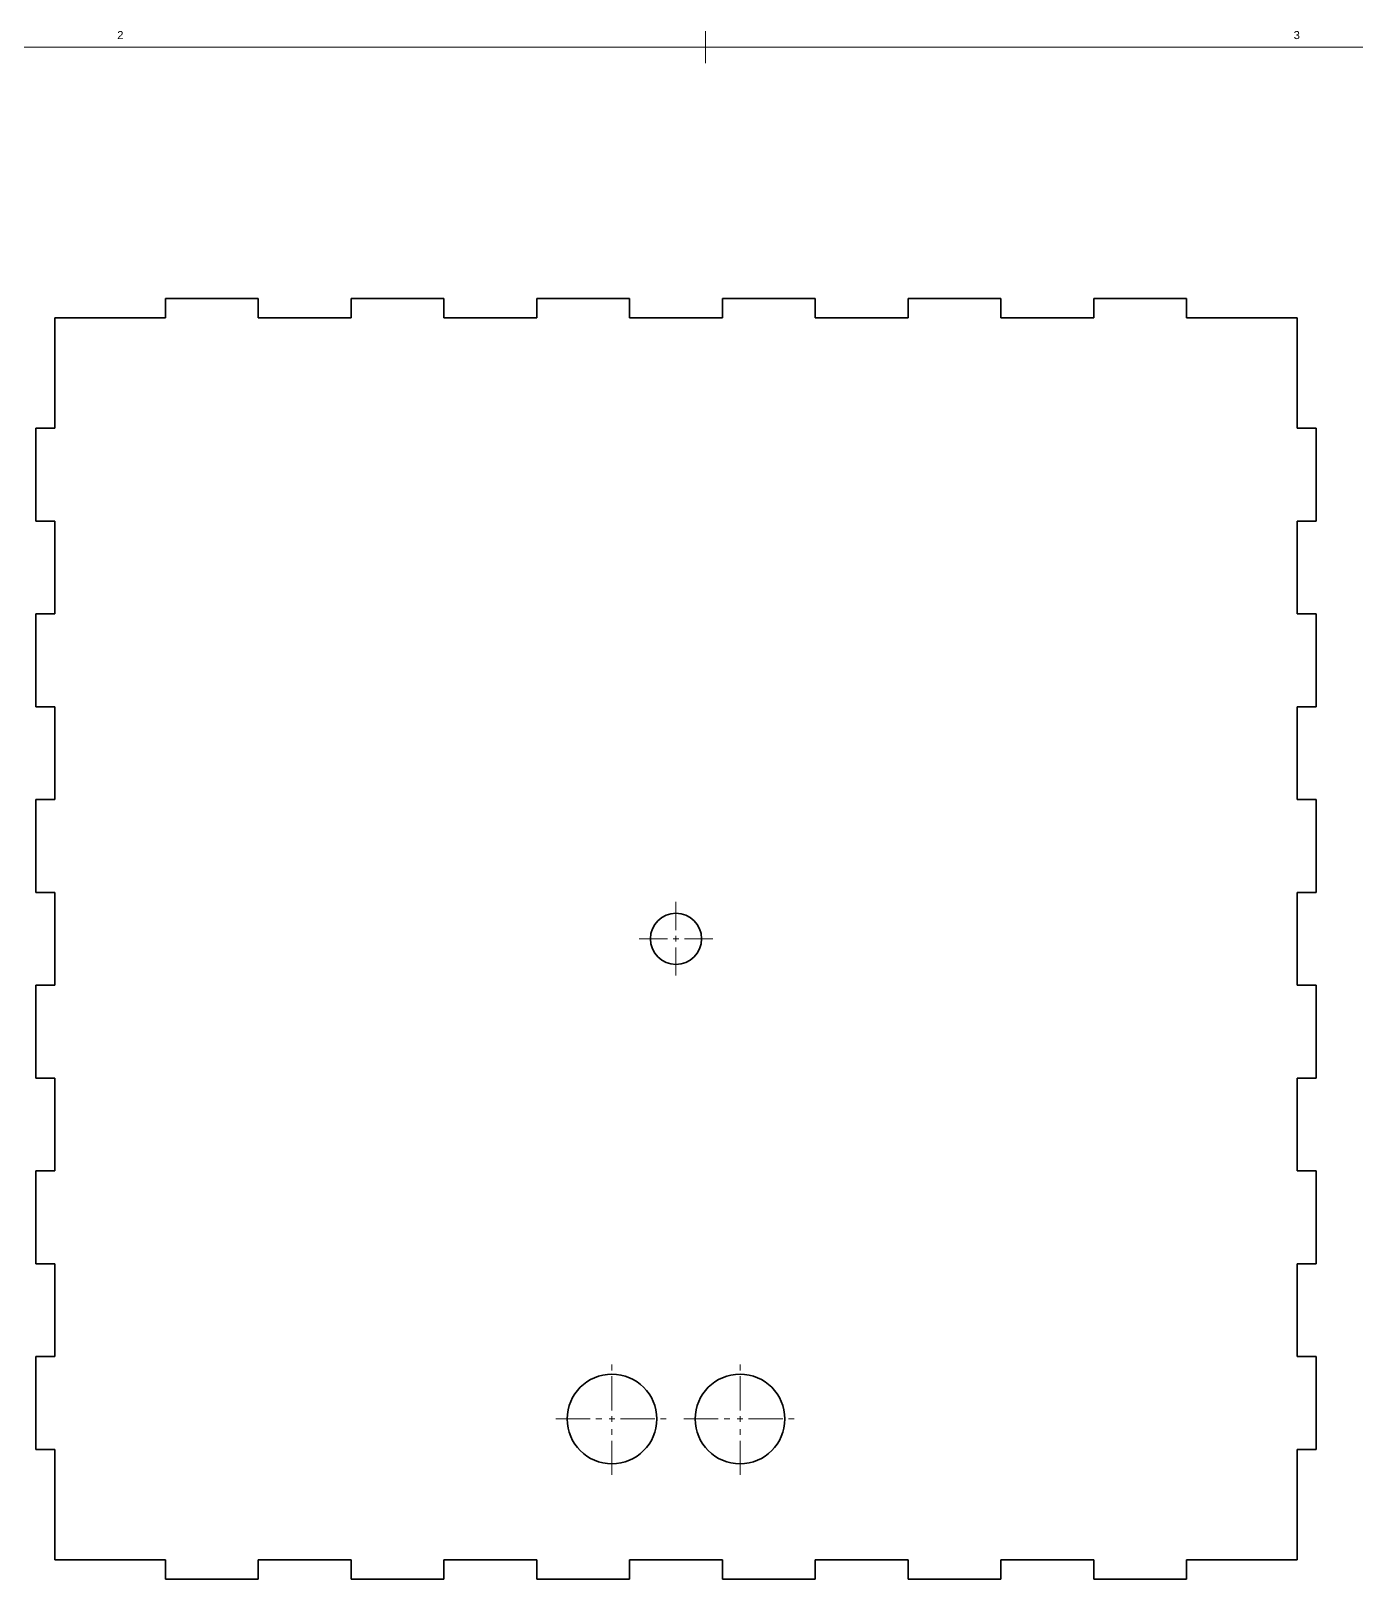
# Model space of a CAD drawing. Header units: millimetres. Extents: x 0 to 1500, y 0 to 1600.
# Drawn here: x 544.3 to 958.2, y 1111.5 to 1595 of the extents above; entities that cross this region are included whole.
import ezdxf

# ---------------------------------------------------------------- set-up
doc = ezdxf.new("R2010")
doc.units = ezdxf.units.MM
doc.header["$LTSCALE"] = 0.75
doc.linetypes.add('CENTER2', pattern=[28.575, 19.05, -3.175, 3.175, -3.175])
for name, color, linetype, lineweight in [('BORDER', 7, 'Continuous', 18), ('Smart Centers', 7, 'CENTER2', 18), ('Visible', 7, 'Continuous', 35)]:
    doc.layers.add(name, color=color, linetype=linetype, lineweight=lineweight)
doc.styles.get("Standard").update_dxf_attribs({"font": 'arial.ttf'})

# ---------------------------------------------------------------- blocks, each defined once
blk = doc.blocks.new('Custom1500.000000x1600.000000x4x4')
for p, q in [((755, 1585), (755, 1595)), ((20, 1590), (1490, 1590))]:
    blk.add_line(p, q)
at = {"char_height": 2.5, "attachment_point": 1}
for s, insert in [('2', (571.25, 1595)), ('3', (938.75, 1595))]:
    blk.add_mtext(s, dxfattribs=dict(at, insert=insert))
blk = doc.blocks.new('*U23')
at = {"layer": 'Smart Centers', "color": 0, "ltscale": 0.75, "transparency": 16777216}
for p, q in [((0, 2.678906), (0, 17.5)), ((-17.5, 0), (-2.678906, 0)), ((2.678906, 0), (17.5, 0)), ((0, -17.5), (0, -2.678906))]:
    blk.add_line(p, q, dxfattribs=at)
at = {"layer": 'Smart Centers', "color": 0, "linetype": 'Continuous', "ltscale": 0.75, "transparency": 16777216}
for p, q in [((-0.892969, 0), (0.892969, 0)), ((0, -0.892969), (0, 0.892969))]:
    blk.add_line(p, q, dxfattribs=at)
blk = doc.blocks.new('*U24')
at = {"layer": 'Smart Centers', "color": 0, "ltscale": 0.75, "transparency": 16777216}
for p, q in [((0, 2.678906), (0, 17.5)), ((-17.5, 0), (-2.678906, 0)), ((2.678906, 0), (17.5, 0)), ((0, -17.5), (0, -2.678906))]:
    blk.add_line(p, q, dxfattribs=at)
at = {"layer": 'Smart Centers', "color": 0, "linetype": 'Continuous', "ltscale": 0.75, "transparency": 16777216}
for p, q in [((-0.892969, 0), (0.892969, 0)), ((0, -0.892969), (0, 0.892969))]:
    blk.add_line(p, q, dxfattribs=at)
blk = doc.blocks.new('*U25')
at = {"layer": 'Smart Centers', "color": 0, "ltscale": 0.75, "transparency": 16777216}
for p, q in [((0, 2.678906), (0, 11.5)), ((-11.5, 0), (-2.678906, 0)), ((2.678906, 0), (11.5, 0)), ((0, -11.5), (0, -2.678906))]:
    blk.add_line(p, q, dxfattribs=at)
at = {"layer": 'Smart Centers', "color": 0, "linetype": 'Continuous', "ltscale": 0.75, "transparency": 16777216}
for p, q in [((-0.892969, 0), (0.892969, 0)), ((0, -0.892969), (0, 0.892969))]:
    blk.add_line(p, q, dxfattribs=at)

msp = doc.modelspace()

# ---------------------------------------------------------------- linework, layer by layer
at = {"layer": 'Visible'}
for p, q in [((586.291717, 1511.452709), (586.291717, 1505.452709)), ((615.291717, 1511.452709), (586.291717, 1511.452709)), ((615.291717, 1505.452709), (615.291717, 1511.452709)), ((644.291717, 1511.452709), (644.291717, 1505.452709)), ((673.291717, 1511.452709), (644.291717, 1511.452709)), ((673.291717, 1505.452709), (673.291717, 1511.452709)), ((702.291717, 1511.452709), (702.291717, 1505.452709)), ((731.291717, 1511.452709), (702.291717, 1511.452709)), ((731.291717, 1505.452709), (731.291717, 1511.452709)), ((760.291717, 1511.452709), (760.291717, 1505.452709)), ((789.291717, 1511.452709), (760.291717, 1511.452709)), ((789.291717, 1505.452709), (789.291717, 1511.452709)), ((818.291717, 1511.452709), (818.291717, 1505.452709)), ((847.291717, 1511.452709), (818.291717, 1511.452709)), ((847.291717, 1505.452709), (847.291717, 1511.452709)), ((876.291717, 1511.452709), (876.291717, 1505.452709)), ((905.291717, 1511.452709), (876.291717, 1511.452709)), ((905.291717, 1505.452709), (905.291717, 1511.452709)), ((551.791717, 1505.452709), (551.791717, 1470.952709)), ((586.291717, 1505.452709), (551.791717, 1505.452709)), ((644.291717, 1505.452709), (615.291717, 1505.452709)), ((702.291717, 1505.452709), (673.291717, 1505.452709)), ((760.291717, 1505.452709), (731.291717, 1505.452709)), ((818.291717, 1505.452709), (789.291717, 1505.452709)), ((876.291717, 1505.452709), (847.291717, 1505.452709)), ((939.791717, 1505.452709), (905.291717, 1505.452709)), ((939.791717, 1470.952709), (939.791717, 1505.452709)), ((545.791717, 1470.952709), (545.791717, 1441.952709)), ((551.791717, 1470.952709), (545.791717, 1470.952709)), ((945.791717, 1470.952709), (939.791717, 1470.952709)), ((945.791717, 1441.952709), (945.791717, 1470.952709)), ((545.791717, 1441.952709), (551.791717, 1441.952709)), ((551.791717, 1441.952709), (551.791717, 1412.952709)), ((939.791717, 1441.952709), (945.791717, 1441.952709)), ((939.791717, 1412.952709), (939.791717, 1441.952709)), ((545.791717, 1412.952709), (545.791717, 1383.952709)), ((551.791717, 1412.952709), (545.791717, 1412.952709)), ((945.791717, 1412.952709), (939.791717, 1412.952709)), ((945.791717, 1383.952709), (945.791717, 1412.952709)), ((545.791717, 1383.952709), (551.791717, 1383.952709)), ((551.791717, 1383.952709), (551.791717, 1354.952709)), ((939.791717, 1383.952709), (945.791717, 1383.952709)), ((939.791717, 1354.952709), (939.791717, 1383.952709)), ((545.791717, 1354.952709), (545.791717, 1325.952709)), ((551.791717, 1354.952709), (545.791717, 1354.952709)), ((945.791717, 1354.952709), (939.791717, 1354.952709)), ((945.791717, 1325.952709), (945.791717, 1354.952709)), ((545.791717, 1325.952709), (551.791717, 1325.952709)), ((551.791717, 1325.952709), (551.791717, 1296.952709)), ((939.791717, 1325.952709), (945.791717, 1325.952709)), ((939.791717, 1296.952709), (939.791717, 1325.952709)), ((545.791717, 1296.952709), (545.791717, 1267.952709)), ((551.791717, 1296.952709), (545.791717, 1296.952709)), ((945.791717, 1296.952709), (939.791717, 1296.952709)), ((945.791717, 1267.952709), (945.791717, 1296.952709)), ((545.791717, 1267.952709), (551.791717, 1267.952709)), ((551.791717, 1267.952709), (551.791717, 1238.952709)), ((939.791717, 1267.952709), (945.791717, 1267.952709)), ((939.791717, 1238.952709), (939.791717, 1267.952709)), ((545.791717, 1238.952709), (545.791717, 1209.952709)), ((551.791717, 1238.952709), (545.791717, 1238.952709)), ((945.791717, 1238.952709), (939.791717, 1238.952709)), ((945.791717, 1209.952709), (945.791717, 1238.952709)), ((545.791717, 1209.952709), (551.791717, 1209.952709)), ((551.791717, 1209.952709), (551.791717, 1180.952709)), ((939.791717, 1209.952709), (945.791717, 1209.952709)), ((939.791717, 1180.952709), (939.791717, 1209.952709)), ((545.791717, 1180.952709), (545.791717, 1151.952709)), ((551.791717, 1180.952709), (545.791717, 1180.952709)), ((945.791717, 1180.952709), (939.791717, 1180.952709)), ((945.791717, 1151.952709), (945.791717, 1180.952709)), ((545.791717, 1151.952709), (551.791717, 1151.952709)), ((551.791717, 1151.952709), (551.791717, 1117.452709)), ((939.791717, 1151.952709), (945.791717, 1151.952709)), ((939.791717, 1117.452709), (939.791717, 1151.952709)), ((551.791717, 1117.452709), (586.291717, 1117.452709)), ((586.291717, 1117.452709), (586.291717, 1111.452709)), ((615.291717, 1117.452709), (644.291717, 1117.452709)), ((615.291717, 1111.452709), (615.291717, 1117.452709)), ((644.291717, 1117.452709), (644.291717, 1111.452709)), ((673.291717, 1117.452709), (702.291717, 1117.452709)), ((673.291717, 1111.452709), (673.291717, 1117.452709)), ((702.291717, 1117.452709), (702.291717, 1111.452709)), ((731.291717, 1117.452709), (760.291717, 1117.452709)), ((731.291717, 1111.452709), (731.291717, 1117.452709)), ((760.291717, 1117.452709), (760.291717, 1111.452709)), ((789.291717, 1117.452709), (818.291717, 1117.452709)), ((789.291717, 1111.452709), (789.291717, 1117.452709)), ((818.291717, 1117.452709), (818.291717, 1111.452709)), ((847.291717, 1117.452709), (876.291717, 1117.452709)), ((847.291717, 1111.452709), (847.291717, 1117.452709)), ((876.291717, 1117.452709), (876.291717, 1111.452709)), ((905.291717, 1117.452709), (939.791717, 1117.452709)), ((905.291717, 1111.452709), (905.291717, 1117.452709)), ((586.291717, 1111.452709), (615.291717, 1111.452709)), ((644.291717, 1111.452709), (673.291717, 1111.452709)), ((702.291717, 1111.452709), (731.291717, 1111.452709)), ((760.291717, 1111.452709), (789.291717, 1111.452709)), ((818.291717, 1111.452709), (847.291717, 1111.452709)), ((876.291717, 1111.452709), (905.291717, 1111.452709))]:
    msp.add_line(p, q, dxfattribs=at)
at = {"layer": 'Visible', "extrusion": (0, 0, -1)}
for centre, radius in [((-745.791726, 1311.452727), 8), ((-725.791726, 1161.452727), 14), ((-765.791726, 1161.452727), 14)]:
    msp.add_circle(centre, radius, dxfattribs=at)

# ---------------------------------------------------------------- block references
at = {"layer": 'BORDER'}
msp.add_blockref('Custom1500.000000x1600.000000x4x4', (0, 0), dxfattribs=at)
at = {"layer": 'Smart Centers', "ltscale": 0.75}
for name, p in [('*U25', (745.791726, 1311.452727)), ('*U24', (725.791726, 1161.452727)), ('*U23', (765.791726, 1161.452727))]:
    msp.add_blockref(name, p, dxfattribs=at)

doc.saveas('drawing.dxf')
